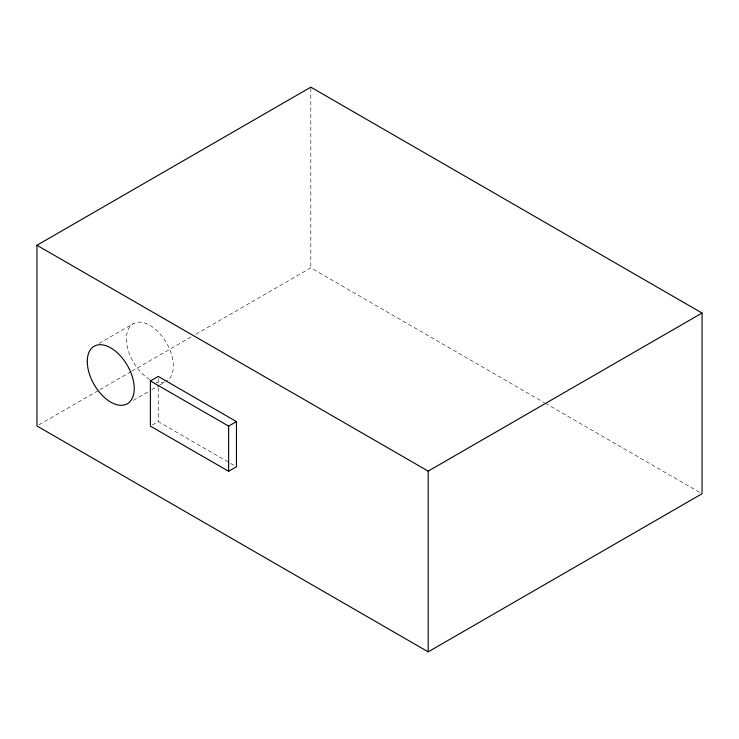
<?xml version="1.0" encoding="UTF-8"?>
<svg xmlns="http://www.w3.org/2000/svg" width="739" height="739" viewBox="0 0 739 739"><rect width="100%" height="100%" fill="white"/><g stroke="black" fill="none" stroke-linecap="round" stroke-linejoin="round"><path stroke-width="0.55" stroke-dasharray="3.69 2.77" d="M99.044 343.441L133.279 323.682M38.945 424.814L98.915 390.192M99.922 389.619L130.905 371.726M131.902 371.154L191.872 336.522M195.872 334.222L310.814 267.86L544.357 402.69M133.223 400.381L150.821 390.21M151.8 389.647L158.645 385.693M159.624 385.13L164.52 382.303M152.345 424.999L158.22 421.609L234.485 465.635M545.354 403.272L700.055 492.58M310.814 88.301L310.814 267.86M158.22 378.691L158.22 386.599M158.22 387.726L158.22 421.609M164.649 382.017A33.2 19.168 60 0 1 155.947 382.118M149.878 379.532A33.2 19.168 60 0 1 127.2 332.319A33.2 19.168 60 0 1 161.61 335.728A33.2 19.168 60 0 1 166.478 381.176"/><path stroke-width="1.11" d="M36.95 245.265L310.814 87.156L702.05 313.031L702.05 493.735L428.186 651.844L36.95 425.969L36.95 245.265L428.186 471.14L702.05 313.031M150.396 380.945L158.22 376.428L236.462 421.609L236.462 466.78L228.637 471.297L150.396 426.126L150.396 380.945L228.637 426.126L236.462 421.609M428.186 471.14L428.186 651.844M228.637 426.126L228.637 471.297M87.276 361.463A33.2 19.168 60 0 0 122.489 405.268A33.2 19.168 60 0 0 122.489 358.313A33.2 19.168 60 0 0 87.276 361.463"/></g></svg>
